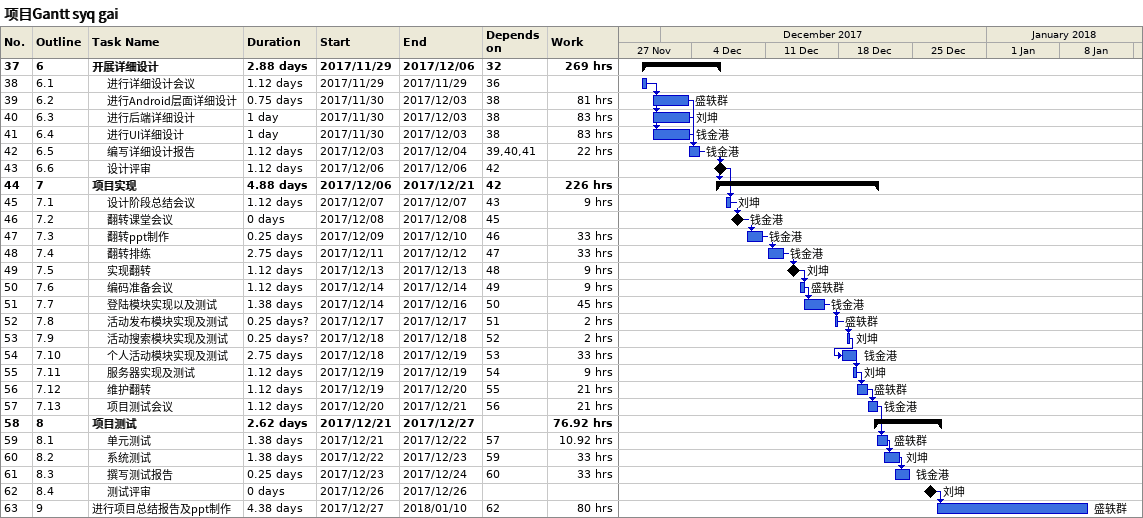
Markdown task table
项目Gantt syq gai

| ID | WBS | Task | Duration | Start | Finish | Predecessors | Resources | Work (h) |
|---|---|---|---|---|---|---|---|---|
| 37 | 6 | **开展详细设计** | 2.88d | 2017-11-29 | 2017-12-06 | 32 |  | 269 |
| 38 | 6.1 | 进行详细设计会议 | 1.12d | 2017-11-29 | 2017-11-29 | 36 |  |  |
| 39 | 6.2 | 进行Android层面详细设计 | 0.75d | 2017-11-30 | 2017-12-03 | 38 | 盛轶群 | 81 |
| 40 | 6.3 | 进行后端详细设计 | 1d | 2017-11-30 | 2017-12-03 | 38 | 刘坤 | 83 |
| 41 | 6.4 | 进行UI详细设计 | 1d | 2017-11-30 | 2017-12-03 | 38 | 钱金港 | 83 |
| 42 | 6.5 | 编写详细设计报告 | 1.12d | 2017-12-03 | 2017-12-04 | 39, 40, 41 | 钱金港 | 22 |
| 43 | 6.6 | 设计评审 | 1.12d | 2017-12-06 | 2017-12-06 | 42 |  |  |
| 44 | 7 | **项目实现** | 4.88d | 2017-12-06 | 2017-12-21 | 42 |  | 226 |
| 45 | 7.1 | 设计阶段总结会议 | 1.12d | 2017-12-07 | 2017-12-07 | 43 | 刘坤 | 9 |
| 46 | 7.2 | 翻转课堂会议 | 0d | 2017-12-08 | 2017-12-08 | 45 | 钱金港 |  |
| 47 | 7.3 | 翻转ppt制作 | 0.25d | 2017-12-09 | 2017-12-10 | 46 | 钱金港 | 33 |
| 48 | 7.4 | 翻转排练 | 2.75d | 2017-12-11 | 2017-12-12 | 47 | 钱金港 | 33 |
| 49 | 7.5 | 实现翻转 | 1.12d | 2017-12-13 | 2017-12-13 | 48 | 刘坤 | 9 |
| 50 | 7.6 | 编码准备会议 | 1.12d | 2017-12-14 | 2017-12-14 | 49 | 盛轶群 | 9 |
| 51 | 7.7 | 登陆模块实现以及测试 | 1.38d | 2017-12-14 | 2017-12-16 | 50 | 钱金港 | 45 |
| 52 | 7.8 | 活动发布模块实现及测试 | 0.25d? | 2017-12-17 | 2017-12-17 | 51 | 盛轶群 | 2 |
| 53 | 7.9 | 活动搜索模块实现及测试 | 0.25d? | 2017-12-18 | 2017-12-18 | 52 | 刘坤 | 2 |
| 54 | 7.10 | 个人活动模块实现及测试 | 2.75d | 2017-12-18 | 2017-12-19 | 53 | 钱金港 | 33 |
| 55 | 7.11 | 服务器实现及测试 | 1.12d | 2017-12-19 | 2017-12-19 | 54 | 刘坤 | 9 |
| 56 | 7.12 | 维护翻转 | 1.12d | 2017-12-19 | 2017-12-20 | 55 | 盛轶群 | 21 |
| 57 | 7.13 | 项目测试会议 | 1.12d | 2017-12-20 | 2017-12-21 | 56 | 钱金港 | 21 |
| 58 | 8 | **项目测试** | 2.62d | 2017-12-21 | 2017-12-27 |  |  | 76.92 |
| 59 | 8.1 | 单元测试 | 1.38d | 2017-12-21 | 2017-12-22 | 57 | 盛轶群 | 10.92 |
| 60 | 8.2 | 系统测试 | 1.38d | 2017-12-22 | 2017-12-23 | 59 | 刘坤 | 33 |
| 61 | 8.3 | 撰写测试报告 | 0.25d | 2017-12-23 | 2017-12-24 | 60 | 钱金港 | 33 |
| 62 | 8.4 | 测试评审 | 0d | 2017-12-26 | 2017-12-26 |  | 刘坤 |  |
| 63 | 9 | 进行项目总结报告及ppt制作 | 4.38d | 2017-12-27 | 2018-01-10 | 62 | 盛轶群 | 80 |
